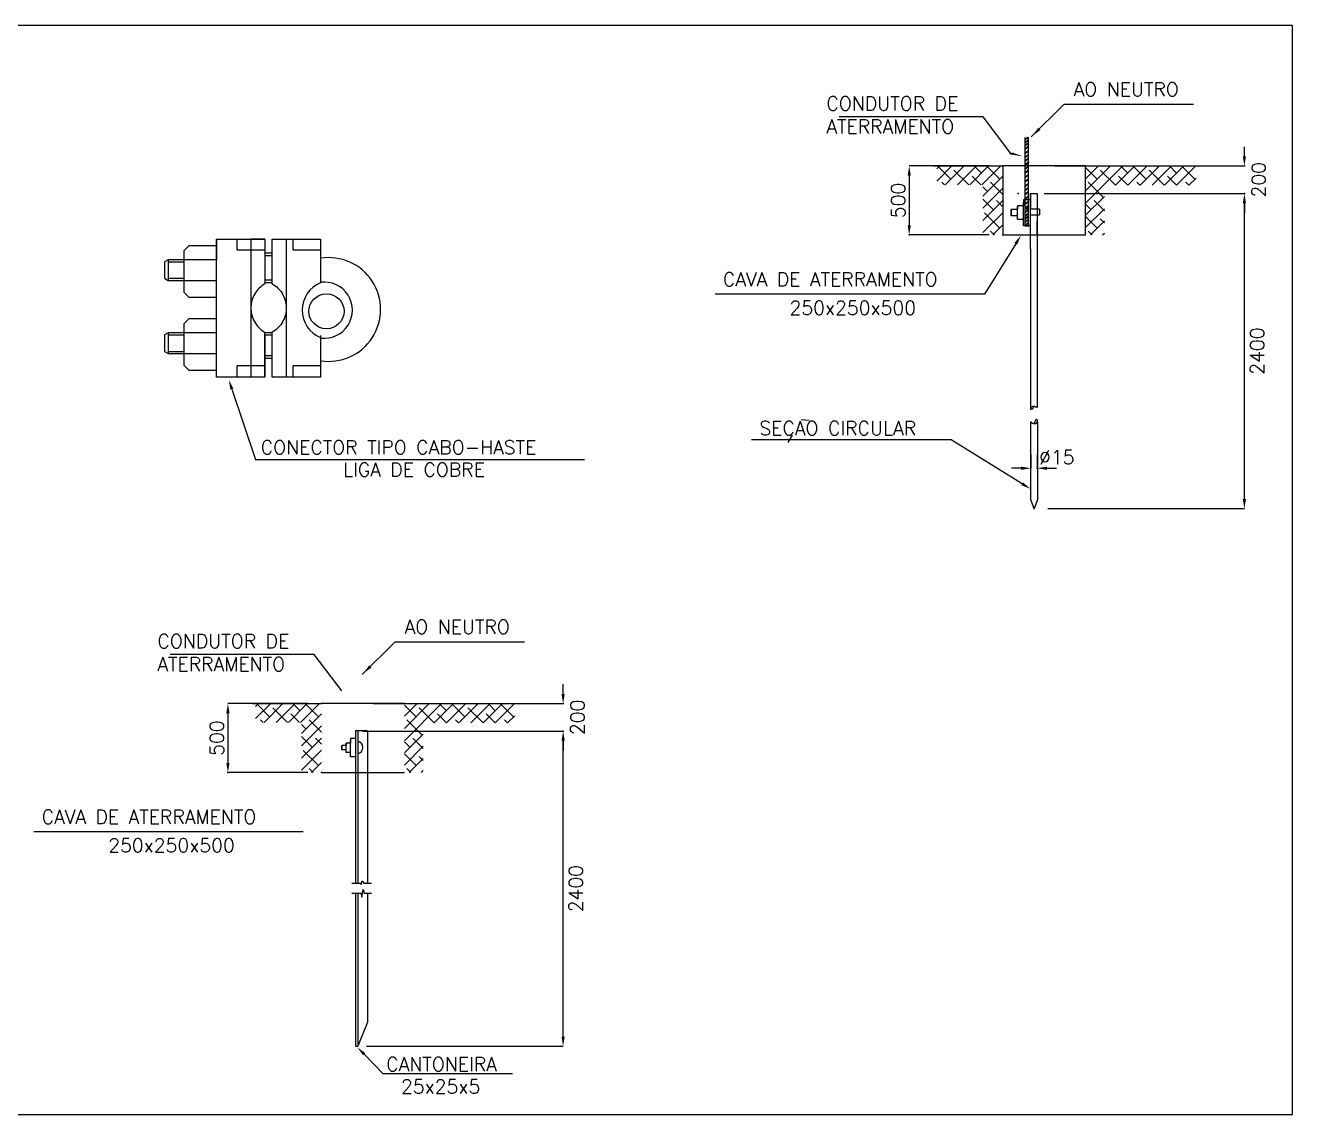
# Model space of a CAD drawing. Extents: x 0 to 0.321, y 0 to 0.158.
# Drawn here: x 0.1378 to 0.3215, y 0 to 0.1579 of the extents above; entities that cross this region are included whole.
import ezdxf
from ezdxf.enums import TextEntityAlignment as Align

# ---------------------------------------------------------------- set-up
doc = ezdxf.new("R2010")
doc.units = 0
doc.header["$LTSCALE"] = 250
doc.header["$MEASUREMENT"] = 0
doc.linetypes.add('DASHED', pattern=[0.75, 0.5, -0.25])
doc.layers.get('0').update_dxf_attribs({"linetype": 'CONTINUOUS'})
doc.layers.add('PARA-RAIOS', color=7, linetype='CONTINUOUS')
doc.styles.add('ROMANS', font='ROMANS.shx', dxfattribs={"height": 100})

# ---------------------------------------------------------------- blocks, each defined once
blk = doc.blocks.new('*X0')
at = {"color": 0}
for p, q in [((2108.208702155242, 428.8300968371913), (2217.474125312213, 538.0955199941629)), ((2108.208702155242, 517.2184444855097), (2129.085777663895, 538.0955199941629)), ((2209.70869120796, 441.9417382415928), (2113.55490945539, 538.0955199941629)), ((2169.005129253809, 401.2381762874399), (2305.862472960532, 538.0955199941629)), ((2338.800600810432, 401.2381762874399), (2231.80577812004, 508.2329989778312)), ((2257.393476902127, 401.2381762874399), (2394.25082060885, 538.0955199941629)), ((2298.097038856279, 530.3300858899112), (2290.331604752027, 538.0955199941629)), ((2345.781824550445, 401.2381762874399), (2482.639168257168, 538.0955199941629)), ((2427.18894845875, 401.2381762874399), (2364.388299592517, 464.0388251536723)), ((2430.679560328756, 486.1359120657517), (2378.719952400345, 538.0955199941626)), ((2434.170172198764, 401.2381762874399), (2571.027515905487, 538.0955199941629)), ((2441.302242942083, 319.9818993824409), (2585.867054464315, 464.5467109046726)), ((2563.262081801234, 441.9417382415925), (2467.108300048664, 538.0955199941626)), ((2585.867054464315, 507.72511322683), (2585.359168713314, 508.2329989778313)), ((3185.867054464315, 445.8282773664438), (3278.134297092034, 538.0955199941628)), ((3185.867054464315, 534.2166250147623), (3189.745949443716, 538.0955199941628)), ((3185.867054464315, 357.4399297181254), (3366.522644740353, 538.0955199941628)), ((3185.867054464315, 269.0515820698069), (3454.910992388671, 538.0955199941628)), ((3270.368862987782, 441.9417382415924), (3185.867054464316, 526.443546765059)), ((3402.710333390676, 397.9886154870166), (3292.465949899861, 508.2329989778315)), ((3358.7572106361, 530.3300858899111), (3350.991776531849, 538.0955199941628)), ((3403.192435529843, 397.9886154870166), (3543.29934003699, 538.0955199941628)), ((3491.098681038995, 397.9886154870166), (3425.048471372339, 464.0388251536723)), ((3491.339732108578, 486.1359120657519), (3439.380124180167, 538.0955199941628)), ((3491.580783178162, 397.9886154870166), (3631.687687685308, 538.0955199941628)), ((3623.922253581055, 441.9417382415924), (3527.768471828485, 538.0955199941625)), ((3579.96913082648, 397.9886154870166), (3720.076035333627, 538.0955199941628)), ((3756.26372398395, 397.9886154870166), (3646.019340493135, 508.2329989778312)), ((3668.357478474798, 397.9886154870166), (3808.464382981945, 538.0955199941628)), ((3712.310601229374, 530.3300858899111), (3704.545167125123, 538.0955199941628)), ((3756.745826123117, 397.9886154870166), (3896.852730630264, 538.0955199941628)), ((3844.652071632268, 397.9886154870166), (3778.601861965613, 464.0388251536723)), ((3844.893122701851, 486.1359120657526), (3792.933514773441, 538.0955199941628)), ((3845.134173771436, 397.9886154870166), (3985.241078278582, 538.0955199941628)), ((3977.475644174329, 441.9417382415926), (3881.321862421759, 538.0955199941628)), ((2162.023905513794, 401.2381762874399), (2143.417430471722, 419.8446513295125)), ((2474.873734152916, 353.5533905932743), (2441.302242942083, 387.1248818041066)), ((2441.302242942083, 231.5935517341225), (2585.867054464315, 376.1583632563542)), ((2585.867054464315, 330.9484179301931), (2496.970821064995, 419.8446513295128)), ((3314.563036811941, 309.3592167691148), (3204.077602251543, 419.8446513295128)), ((3579.487028687313, 397.9886154870166), (3557.630992844816, 419.8446513295131)), ((3933.040419280587, 397.9886154870166), (3911.18438343809, 419.8446513295137)), ((3933.522521419754, 397.9886154870166), (3985.867054464316, 450.3331485315781)), ((2519.067907977075, 220.9708691207964), (2441.302242942083, 298.7365341557882)), ((2441.302242942083, 143.2052040858044), (2585.867054464315, 287.770015608036)), ((2585.867054464315, 242.560070281875), (2541.164994889155, 287.2621298570355)), ((3185.867054464315, 180.6632344214885), (3322.122392750977, 316.9185727081502)), ((3322.122392750977, 213.4115131817605), (3248.271776075702, 287.2621298570352)), ((2441.302242942083, 54.81685643748589), (2585.867054464315, 199.3816679597176)), ((2563.262081801234, 88.38834764831898), (2452.776647240836, 198.873782208717)), ((3226.174689163623, 220.9708691207963), (3185.867054464315, 261.2785038201037)), ((3185.867054464315, 92.27488677317001), (3322.122392750977, 228.5302250598317)), ((2512.969254147079, 38.09551999416283), (2585.867054464315, 110.9933203113992)), ((2585.867054464315, 154.1717226335565), (2585.359168713314, 154.6796083845575)), ((3270.368862987782, 88.38834764831876), (3185.867054464315, 172.8901561717853)), ((3220.076035333626, 38.09551999416283), (3322.122392750977, 140.1418774115133)), ((3322.122392750977, 125.0231655334421), (3292.465949899861, 154.6796083845575)), ((2525.166561807072, 38.09551999416283), (2496.970821064996, 66.29126073623898)), ((3232.273342993619, 38.09551999416283), (3204.077602251543, 66.29126073623915)), ((3308.464382981945, 38.09551999416283), (3322.122392750977, 51.75352976319482))]:
    blk.add_line(p, q, dxfattribs=at)

msp = doc.modelspace()

# ---------------------------------------------------------------- linework, layer by layer
at = {"layer": 'PARA-RAIOS', "color": 1}
for p, q in [((0.2836074413786679, 0.1417674856631286), (0.2883601547869106, 0.1465170369061989)), ((0.2883601547869106, 0.1465170369061989), (0.2897601547869106, 0.1465170369061989)), ((0.2897601547869106, 0.1465170369061989), (0.3070952881202438, 0.1465170369061989)), ((0.2766444506647355, 0.1446805022755324), (0.255739959684412, 0.1446805022755324)), ((0.2575189495649688, 0.1446805022755324), (0.2575171495649687, 0.1446805022755324)), ((0.2806282063183677, 0.1393723620828172), (0.2766444506647355, 0.1446805022755324)), ((0.2813594930291903, 0.1262742097027469), (0.2768154030359937, 0.11896901501208)), ((0.2768154030359937, 0.1189690150120801), (0.2377630566746856, 0.11896901501208)), ((0.1677397710909144, 0.1051957948447762), (0.1711447588759019, 0.09498762575627562)), ((0.2705912895918864, 0.09784886509978723), (0.2430466095380511, 0.09784886509978723)), ((0.2719912895918865, 0.09784886509978723), (0.2705912895918864, 0.09784886509978723)), ((0.282287190283718, 0.09146965372799896), (0.2719912895918865, 0.09784886509978723)), ((0.1711447588759019, 0.09498762575627562), (0.2188596168623791, 0.09498762575627562)), ((0.2053917129094023, 0.09498762575627562), (0.2053935129094023, 0.09498762575627562)), ((0.1866450403595917, 0.06382547657509624), (0.1913977537678344, 0.06857502781816648)), ((0.1913977537678344, 0.06857502781816648), (0.1927977537678344, 0.06857502781816648)), ((0.1927977537678344, 0.06857502781816648), (0.2101328871011678, 0.06857502781816648)), ((0.1796820496456593, 0.06673849318750003), (0.1587775586653358, 0.06673849318750003)), ((0.1836658052992916, 0.06143035299478484), (0.1796820496456593, 0.06673849318750003)), ((0.1780740121363607, 0.04102700592404769), (0.1390216657750526, 0.04102700592404769)), ((0.1869071828448395, 0.008766759215917923), (0.1896239168941593, 0.005991501099752931)), ((0.1896239168941593, 0.00599150109975291), (0.2084328509687634, 0.00599150109975291)), ((0.1988230461262492, 0.00599150109975291), (0.1988248461262491, 0.00599150109975291))]:
    msp.add_line(p, q, dxfattribs=at)
at = {"layer": 'PARA-RAIOS'}
for p, q in [((0.2826977536843056, 0.141384997357082), (0.2830349762114016, 0.1417034393730576)), ((0.2826977536843056, 0.1412776636421245), (0.2832114810747097, 0.1417034393730576)), ((0.2826977536843056, 0.128889057780295), (0.2826977536843056, 0.1416982226070951)), ((0.2832104610259714, 0.128889057780295), (0.2832104610259714, 0.1416982226070951)), ((0.2826977536843056, 0.1409657882233891), (0.2832114810747097, 0.1413915639543222)), ((0.2826977536843056, 0.1408584545084317), (0.2832114810747097, 0.1412842302393647)), ((0.2826977536843056, 0.1405465793109801), (0.2832114810747097, 0.1409723550419132)), ((0.2826977536843056, 0.1404392455960227), (0.2832114810747097, 0.1408650213269557)), ((0.2826977536843056, 0.1400342125674351), (0.2832114810747097, 0.1404599882983682)), ((0.2826977536843056, 0.1399268788524777), (0.2832114810747097, 0.1403526545834107)), ((0.2826977536843056, 0.1394286884353218), (0.2832114810747097, 0.1398544641662548)), ((0.2826977536843056, 0.1393213547203643), (0.2832114810747097, 0.1397471304512974)), ((0.2826977536843056, 0.1388231643032084), (0.2832114810747097, 0.1392489400341415)), ((0.2826977536843056, 0.138715830588251), (0.2832114810747097, 0.139141606319184)), ((0.2826977536843056, 0.1383107977809473), (0.2832114810747097, 0.1387365735118803)), ((0.2826977536843056, 0.1382034640659898), (0.2832114810747097, 0.1386292397969228)), ((0.2826977536843056, 0.1377518523431181), (0.2832114810747097, 0.1381776280740512)), ((0.2826977536843056, 0.1376445186281606), (0.2832114810747097, 0.1380702943590937)), ((0.2694769794041073, 0.1375462745919218), (0.2794769794041073, 0.1375462745919218)), ((0.2794769794041073, 0.1375462745919218), (0.2794769794041073, 0.1275462745919217)), ((0.2914769794041072, 0.1375462745919218), (0.2794769794041073, 0.1375462745919218)), ((0.2826977536843056, 0.1371463282110048), (0.2832114810747097, 0.1375721039419378)), ((0.2826977536843056, 0.1370389944960473), (0.2832114810747097, 0.1374647702269803)), ((0.2826977536843056, 0.1365873827731756), (0.2832114810747097, 0.1370131585041086)), ((0.2826977536843056, 0.1364800490582181), (0.2832114810747097, 0.1369058247891512)), ((0.2826977536843056, 0.135935279946778), (0.2832114810747097, 0.1363610556777111)), ((0.2826977536843056, 0.1358279462318206), (0.2832114810747097, 0.1362537219627536)), ((0.2914769794041072, 0.1375462745919218), (0.3074769794041072, 0.1375462745919218)), ((0.2914769794041072, 0.1275462745919217), (0.2914769794041072, 0.1375462745919218)), ((0.2826977536843056, 0.1353297555933809), (0.2832114810747097, 0.1357555313243139)), ((0.2826977536843056, 0.1352224218784234), (0.2832114810747097, 0.1356481976093565)), ((0.2826977536843056, 0.1346310738514153), (0.2832114810747097, 0.1350568495823484)), ((0.2826977536843056, 0.1345237401364579), (0.2832114810747097, 0.134949515867391)), ((0.2826977536843056, 0.13407212863487), (0.2832114810747097, 0.1344979043658031)), ((0.2826977536843056, 0.1339647949199126), (0.2832114810747097, 0.1343905706508456)), ((0.2833812850378858, 0.1326584501067511), (0.2824812850378858, 0.1326584501067511)), ((0.2824812850378859, 0.1326584501067511), (0.2824812850378858, 0.1317584501067511)), ((0.2824812850378858, 0.1293400558937354), (0.2824812850378858, 0.1322512316835051)), ((0.2826977536843056, 0.1334666045027567), (0.2832114810747097, 0.1338923802336897)), ((0.2826977536843056, 0.1333592707877992), (0.2832114810747097, 0.1337850465187322)), ((0.2826977536843056, 0.1328145014550753), (0.2832114810747097, 0.1332402771860084)), ((0.2826977536843056, 0.1327071677401179), (0.2832114810747097, 0.1331329434710509)), ((0.2826977536843056, 0.1320692410188256), (0.2832114810747097, 0.1324950167497587)), ((0.2826977536843056, 0.1319619073038682), (0.2832114810747097, 0.1323876830348012)), ((0.2834769794041072, 0.1255462745919217), (0.2834769794041072, 0.1335462745919218)), ((0.2834769794041072, 0.1335462745919218), (0.2834769794041072, 0.1315462745919218)), ((0.2834769794041072, 0.1335462745919218), (0.2844769794041073, 0.1335462745919218)), ((0.2844769794041073, 0.1335462745919218), (0.2844769794041073, 0.1025164159870418)), ((0.2806812850378858, 0.1303300558937354), (0.2806812850378858, 0.1312300558937353)), ((0.2806812850378858, 0.1312184501067511), (0.2806812850378858, 0.1303184501067511)), ((0.2815812850378858, 0.1312184501067511), (0.2806812850378858, 0.1312184501067511)), ((0.2815812850378858, 0.1317584501067511), (0.2815812850378858, 0.1312184501067511)), ((0.2824812850378858, 0.1317584501067511), (0.2815812850378858, 0.1317584501067511)), ((0.2815812850378858, 0.1303300558937354), (0.2815812850378858, 0.1317422604191074)), ((0.2826977536843056, 0.1314637166654285), (0.2832114810747097, 0.1318894923963615)), ((0.2826977536843056, 0.131356382950471), (0.2832114810747097, 0.1317821586814041)), ((0.2826977536843056, 0.1308581925333151), (0.2832114810747097, 0.1312839682642482)), ((0.2826977536843056, 0.1307508588183577), (0.2832114810747097, 0.1311766345492907)), ((0.2826977536843056, 0.1303458260110539), (0.2832114810747097, 0.130771601741987)), ((0.2826977536843056, 0.1302384922960965), (0.2832114810747097, 0.1306642680270295)), ((0.2830097916234357, 0.1309315528723158), (0.2830097916234357, 0.1317644153068849)), ((0.2847887815039924, 0.131279559066569), (0.2834923554423124, 0.131279559066569)), ((0.2834923554423124, 0.1304466966319999), (0.2847887815039924, 0.1304466966319999)), ((0.2847887815039924, 0.131279559066569), (0.2847887815039924, 0.1304466966319999)), ((0.2815812850378858, 0.1303300558937354), (0.2806812850378858, 0.1303300558937354)), ((0.2815812850378858, 0.1297900558937354), (0.2815812850378858, 0.1303300558937354)), ((0.2824812850378858, 0.1297900558937354), (0.2815812850378858, 0.1297900558937354)), ((0.2824812850378858, 0.1288900558937354), (0.2824812850378858, 0.1297900558937354)), ((0.2833812850378858, 0.1288900558937354), (0.2824812850378858, 0.1288900558937354)), ((0.2826977533789019, 0.128889057780295), (0.2832104610259714, 0.128889057780295)), ((0.2826977536843056, 0.1299266168773611), (0.2832114810747097, 0.1303523926082941)), ((0.2826977536843056, 0.1298192831624037), (0.2832114810747097, 0.1302450588933367)), ((0.2826977536843056, 0.1294257263550822), (0.2832114810747097, 0.1298515020860153)), ((0.2826977536843056, 0.1293422446013691), (0.2832114810747097, 0.1297680203323021)), ((0.2826977536843056, 0.1289844654039884), (0.2832114810747097, 0.1294102411349214)), ((0.2826977536843056, 0.128889057780295), (0.2832114810747097, 0.129314833511228)), ((0.2844769794041073, 0.1275462745919217), (0.2844769794041073, 0.1295462745919218)), ((0.1655030996294807, 0.1269498917173628), (0.1725030996294807, 0.1269498917173628)), ((0.1655030996294807, 0.1069498917173628), (0.1655030996294807, 0.1269498917173628)), ((0.1655030996294807, 0.1269498917173628), (0.1655030996294807, 0.1259498917173628)), ((0.1655030996294807, 0.1269498917173628), (0.1655030996294807, 0.1239498917173628)), ((0.1685030996294807, 0.1253498917173628), (0.1685030996294807, 0.1269498917173628)), ((0.1725030996294807, 0.1269498917173628), (0.1705030996294807, 0.1269498917173628)), ((0.1725030996294807, 0.1269498917173628), (0.1725030996294807, 0.1210283336077704)), ((0.1725030996294807, 0.1269498917173628), (0.1725030996294807, 0.1253498917173628)), ((0.1725030996294807, 0.1269498917173628), (0.1725030996294807, 0.1249498917173628)), ((0.1725030996294807, 0.1269498917173628), (0.1725030996294807, 0.1204498917173628)), ((0.173601897505465, 0.1269498917173628), (0.1806018975054651, 0.1269498917173628)), ((0.173601897505465, 0.1269498917173628), (0.1756018975054651, 0.1269498917173628)), ((0.173601897505465, 0.120456498926756), (0.173601897505465, 0.1269498917173628)), ((0.176601897505465, 0.1253498917173628), (0.176601897505465, 0.1269498917173628)), ((0.1806018975054651, 0.1269498917173628), (0.1806018975054651, 0.1210283336077704)), ((0.2794769794041073, 0.1275462745919217), (0.2834769794041072, 0.1275462745919217)), ((0.2794769794041073, 0.1275462745919217), (0.2914769794041072, 0.1275462745919217)), ((0.1615030996294807, 0.1259498917173628), (0.1607959928482942, 0.1252427849361762)), ((0.1607959928482942, 0.1252427849361762), (0.1607959928482942, 0.1192427849361762)), ((0.1655030996294807, 0.1259498917173628), (0.1615030996294807, 0.1259498917173628)), ((0.1725030996294807, 0.1253498917173628), (0.1685030996294807, 0.1253498917173628)), ((0.1725030996294807, 0.1249498917173628), (0.1735030996294807, 0.1249498917173628)), ((0.1806018975054651, 0.1253498917173628), (0.176601897505465, 0.1253498917173628)), ((0.2834769794041072, 0.1255462745919217), (0.2834769794041072, 0.1025164159870418)), ((0.1585030996294807, 0.1239498917173628), (0.1579936349549838, 0.1236430526689018)), ((0.1579936349549838, 0.1236430526689018), (0.1579936349549838, 0.1212583154041269)), ((0.1655030996294807, 0.1239498917173628), (0.1585030996294807, 0.1239498917173628)), ((0.1585030996294807, 0.1239498917173628), (0.1585030996294807, 0.1209498917173628)), ((0.1585174623861421, 0.1236430527156232), (0.1607959928482942, 0.1236430527156232)), ((0.1725030996294807, 0.1245843828932136), (0.1735030996294807, 0.1245843828932136)), ((0.1579936349549838, 0.1212583154041269), (0.1585030996294807, 0.1209498917173628)), ((0.1585174623861421, 0.1212583154041269), (0.1607959928482942, 0.1212583154041269)), ((0.1585030996294807, 0.1209498917173628), (0.1655030996294807, 0.1209498917173628)), ((0.1725030996294807, 0.121033725732543), (0.1735030996294807, 0.121033725732543)), ((0.1725030996294807, 0.1210283336077704), (0.1725030996294807, 0.1204498917173628)), ((0.1725030996294807, 0.1206682169083939), (0.1735030996294807, 0.1206682169083939)), ((0.1806018975054651, 0.1210283336077704), (0.1806018975054651, 0.1206239168559229)), ((0.1607959928482942, 0.1192427849361762), (0.1615030996294807, 0.1185356781549897)), ((0.1615030996294807, 0.1185356781549897), (0.1655030996294807, 0.1185356781549897)), ((0.1615030996294807, 0.1153639847822845), (0.1607959928482942, 0.1146568780010979)), ((0.1607959928482942, 0.1146568780010979), (0.1607959928482942, 0.1086568780010979)), ((0.1655030996294807, 0.1153639847822845), (0.1615030996294807, 0.1153639847822845)), ((0.1585030996294807, 0.1133639847822844), (0.1579936349549838, 0.1130571457338235)), ((0.1579936349549838, 0.1130571457338235), (0.1579936349549838, 0.1106724084690486)), ((0.1655030996294807, 0.1133639847822844), (0.1585030996294807, 0.1133639847822844)), ((0.1585030996294807, 0.1133639847822844), (0.1585030996294807, 0.1103639847822845)), ((0.1585174623861421, 0.1130571457805449), (0.1607959928482942, 0.1130571457805449)), ((0.1725030996294807, 0.1069498917173628), (0.1725030996294807, 0.1134498917173628)), ((0.1725030996294807, 0.1134102559496302), (0.1735030996294807, 0.1134102559496302)), ((0.1725030996294807, 0.113044747125481), (0.1735030996294807, 0.113044747125481)), ((0.1725030996294807, 0.1129498917173628), (0.1725030996294807, 0.1069498917173628)), ((0.173601897505465, 0.1069498917173628), (0.173601897505465, 0.1134324728000576)), ((0.1806018975054651, 0.1129498917173628), (0.1806018975054651, 0.1069498917173628)), ((0.1806018975054651, 0.112656668957731), (0.1806018975054651, 0.1112054587104672)), ((0.1579936349549838, 0.1106724084690486), (0.1585030996294807, 0.1103639847822845)), ((0.1585030996294807, 0.1103639847822845), (0.1655030996294807, 0.1103639847822845)), ((0.1585174623861421, 0.1106724084690486), (0.1607959928482942, 0.1106724084690486)), ((0.1607959928482942, 0.1086568780010979), (0.1615030996294807, 0.1079497712199114)), ((0.1725030996294807, 0.1085887013168573), (0.1685030996294807, 0.1085887013168573)), ((0.1685030996294807, 0.1069700193885298), (0.1685030996294807, 0.1085700193885298)), ((0.1725030996294807, 0.1100684609982906), (0.1735030996294807, 0.1100684609982906)), ((0.1725030996294807, 0.1097029521741414), (0.1735030996294807, 0.1097029521741414)), ((0.1806018975054651, 0.1085887013168573), (0.176601897505465, 0.1085887013168573)), ((0.176601897505465, 0.1069700193885298), (0.176601897505465, 0.1085700193885298)), ((0.1615030996294807, 0.1079497712199114), (0.1655030996294807, 0.1079497712199114)), ((0.1725030996294807, 0.1069498917173628), (0.1655030996294807, 0.1069498917173628)), ((0.1806018975054651, 0.1069498917173628), (0.173601897505465, 0.1069498917173628)), ((0.2502574967841346, 0.1007763032016908), (0.251398386595456, 0.1006886012595538)), ((0.2835323667866294, 0.08913068036047912), (0.2835323667866294, 0.100473584021918)), ((0.2844852743881167, 0.100473584021918), (0.2844852743881167, 0.08913068036047912)), ((0.2489410847406631, 0.0984960415666237), (0.2483267599175538, 0.09744361269122714)), ((0.284001052206529, 0.08786270729040757), (0.2835323667866294, 0.08913068036047912)), ((0.2844852743881167, 0.08913068036047912), (0.284001052206529, 0.08786270729040757)), ((0.1707355885044743, 0.05960426550388939), (0.1807355885044743, 0.05960426550388939)), ((0.1927355885044743, 0.05960426550388939), (0.1807355885044743, 0.05960426550388939)), ((0.1856514769229813, 0.05567201837457355), (0.1856514769229813, 0.03354636583631795)), ((0.1874112423014614, 0.05567201837457355), (0.1856514769229813, 0.05567201837457355)), ((0.1859816877257095, 0.05567201837457355), (0.1859816877257095, 0.03354636583631795)), ((0.1874112423014614, 0.05567201837457355), (0.1874112423014614, 0.03354636583631795)), ((0.1836612953379036, 0.05288590324862963), (0.1836612953379036, 0.05351590324862962)), ((0.1842912953379036, 0.05350777919774061), (0.1836612953379036, 0.05350777919774061)), ((0.1836612953379036, 0.05350777919774061), (0.1836612953379036, 0.0528777791977406)), ((0.1842912953379036, 0.05388577919774062), (0.1842912953379036, 0.05350777919774061)), ((0.1849212953379036, 0.05388577919774062), (0.1842912953379036, 0.05388577919774062)), ((0.1842912953379036, 0.05288590324862963), (0.1842912953379036, 0.05387444641639002)), ((0.1856182813942585, 0.05451577919774062), (0.1849212953379036, 0.05451577919774062)), ((0.1849212953379036, 0.05451577919774062), (0.1849212953379036, 0.05388577919774062)), ((0.1849212953379036, 0.05219290324862961), (0.1849212953379036, 0.05423072630146843)), ((0.1842912953379036, 0.05288590324862963), (0.1836612953379036, 0.05288590324862963)), ((0.1842912953379036, 0.05250790324862962), (0.1842912953379036, 0.05288590324862963)), ((0.1849212953379036, 0.05250790324862962), (0.1842912953379036, 0.05250790324862962)), ((0.1849212953379036, 0.05187790324862961), (0.1849212953379036, 0.05250790324862962)), ((0.1856182813942585, 0.05187790324862961), (0.1849212953379036, 0.05187790324862961)), ((0.1807355885044743, 0.04960426550388939), (0.1927355885044743, 0.04960426550388939)), ((0.1851409283672792, 0.03354636583631795), (0.1864066766561, 0.03354636583631795)), ((0.1864066766561, 0.03354636583631795), (0.1864981766764685, 0.03334824850124259)), ((0.1864981766764685, 0.03334824850124259), (0.1866354267070213, 0.03389688212115043)), ((0.1866354267070213, 0.03389688212115043), (0.1868641767579426, 0.03354636583631795)), ((0.1868641767579426, 0.03354636583631795), (0.1879774255822284, 0.03354636583631795)), ((0.1851380055733345, 0.0321025182701216), (0.1864101085047469, 0.0321025182701216)), ((0.1856497703939627, 0.03210543929589083), (0.1856497703939627, 0.01339625439128919)), ((0.185991037762329, 0.03210543929589083), (0.185991037762329, 0.01339625439128919)), ((0.1864101085047469, 0.0321025182701216), (0.1865666744280693, 0.03151578444862843)), ((0.1865666744280693, 0.03151578444862843), (0.1867623828998707, 0.03263057846192086)), ((0.1867623828998707, 0.03263057846192086), (0.1869189496773118, 0.0321025182701216)), ((0.1869189496773118, 0.0321025182701216), (0.1879953441369229, 0.0321025182701216)), ((0.1874111432237006, 0.03210543929589083), (0.1874111432237006, 0.01339625439128919)), ((0.1856497703939627, 0.01339625439128919), (0.1856497703939627, 0.009911258997999916)), ((0.185987541854785, 0.01339625439128919), (0.185987541854785, 0.009911258997999916)), ((0.1874111432237006, 0.01339625439128919), (0.185987541854785, 0.009911258997999939)), ((0.1856497703939627, 0.009911258997999916), (0.185987541854785, 0.009911258997999939))]:
    msp.add_line(p, q, dxfattribs=at)
at = {"layer": 'PARA-RAIOS', "color": 1, "linetype": 'ByBlock'}
for p, q in [((0.3144894311395267, 0.1389462745919217), (0.3144894311395267, 0.1403462745919218)), ((0.2774769794041072, 0.1375462745919218), (0.2659053671019225, 0.1375462745919218)), ((0.2659089671019225, 0.1361462745919217), (0.2659089671019225, 0.1289462745919217)), ((0.2869894509065281, 0.1375462745919218), (0.3144930311395267, 0.1375462745919218)), ((0.2854769794041073, 0.1335462745919218), (0.3144930311395267, 0.1335462745919218)), ((0.2854769794041073, 0.1335462745919218), (0.3144930311395267, 0.1335462745919218)), ((0.3144894311395267, 0.08926270729040757), (0.3144894311395267, 0.1321462745919217)), ((0.3144894311395267, 0.1321462745919217), (0.3144894311395267, 0.1307462745919217)), ((0.2774769794041072, 0.1275462745919217), (0.2659053671019225, 0.1275462745919217)), ((0.283534188906483, 0.09572323236877277), (0.283534188906483, 0.09372683236877276)), ((0.2844618322236502, 0.09572323236877277), (0.2844618322236502, 0.09372683236877276)), ((0.282134188906483, 0.09372323236877275), (0.2807341889064831, 0.09372323236877275)), ((0.2858618322236502, 0.09372323236877275), (0.2872618322236502, 0.09372323236877275)), ((0.286001052206529, 0.08786270729040757), (0.3144930311395267, 0.08786270729040757)), ((0.2157480402398938, 0.06100426550388938), (0.2157480402398938, 0.0624042655038894)), ((0.1787355885044743, 0.05960426550388939), (0.1671639762022896, 0.05960426550388939)), ((0.1882480600068952, 0.05960426550388939), (0.2157516402398938, 0.05960426550388939)), ((0.1671675762022896, 0.05820426550388939), (0.1671675762022896, 0.05100426550388939)), ((0.1867355885044743, 0.05560426550388939), (0.2157516402398938, 0.05560426550388939)), ((0.1867355885044743, 0.05560426550388939), (0.2157516402398938, 0.05560426550388939)), ((0.2157480402398938, 0.0113206982023752), (0.2157480402398938, 0.05420426550388939)), ((0.2157480402398938, 0.05420426550388939), (0.2157480402398938, 0.05280426550388939)), ((0.1787355885044743, 0.04960426550388939), (0.1671639762022896, 0.04960426550388939)), ((0.1872596613068961, 0.009920698202375195), (0.2157516402398938, 0.009920698202375195))]:
    msp.add_line(p, q, dxfattribs=at)
at = {"layer": 'PARA-RAIOS', "linetype": 'DASHED'}
for p, q in [((0.1705030996294807, 0.1269498917173628), (0.1705030996294807, 0.1069498917173628)), ((0.1756236298671904, 0.1269498917173628), (0.1756236298671904, 0.1069498917173628))]:
    msp.add_line(p, q, dxfattribs=at)
at = {"layer": 'PARA-RAIOS'}
msp.add_lwpolyline([(0, 0.1579385030850122), (0, 4.440892098500626e-18), (0.3214839148313764, 4.440892098500626e-18), (0.3214839148313764, 0.1579385030850122)], close=True, dxfattribs=at)
for points in [[(0.1725030996294807, 0.1204498917173628, 0.1273052131590411), (0.1710610016350796, 0.1190112259919095, 0.1273052131590405), (0.1704978801854738, 0.1170535998968537, 0.1334146483108263), (0.1710012492481076, 0.1149824667435329, 0.1334146483108256), (0.1724833919443237, 0.1134507272160496)], [(0.173601897505465, 0.120456498926756, -0.1281230168123701), (0.1750552890430426, 0.1190112259919095, -0.1273052131590405), (0.1756184104926484, 0.1170535998968537, -0.1334146483108263), (0.1751150414300146, 0.1149824667435329, -0.1356672335537835), (0.173601897505465, 0.1134324728000576)]]:
    msp.add_lwpolyline(points, format="xyb", dxfattribs=at)
for points in [[(0.2844769794041073, 0.1025164159870418), (0.284400176105562, 0.1025536546084812), (0.2843319323443576, 0.1025843431193779), (0.2842713894674501, 0.1026092093092185), (0.2842176888217958, 0.1026289809674897), (0.2841699717543509, 0.1026443858836782), (0.2841273796120715, 0.1026561518472706), (0.2840890537419139, 0.1026650066477536), (0.2840541354908342, 0.1026716780746137), (0.2840218764409894, 0.1026767827273133), (0.2839919691153392, 0.1026804924452156), (0.2839642162720445, 0.10268286787766), (0.2839384206692656, 0.1026839696739852), (0.2839143850651633, 0.1026838584835304), (0.2838919122178981, 0.1026825949556344), (0.2838708048856307, 0.1026802397396365), (0.2838508658265215, 0.1026768534848754), (0.2838318750402838, 0.1026724917866504), (0.2838135214928402, 0.1026671900241011), (0.2837954713916657, 0.1026609785223272), (0.2837773909442359, 0.1026538876064284), (0.2837589463580253, 0.1026459476015045), (0.2837398038405098, 0.1026371888326552), (0.283719629599164, 0.1026276416249802), (0.2836980898414633, 0.1026173363035793), (0.2836750075563487, 0.1026063031934292), (0.2836508328586252, 0.1025945726190151), (0.2836261726445637, 0.1025821749046993), (0.2836016338104349, 0.1025691403748438), (0.2835778232525097, 0.1025554993538109), (0.283555347867059, 0.1025412821659627), (0.2835348145503537, 0.1025265191356615), (0.2835168301986647, 0.1025112405872695), (0.2835018550415931, 0.1024955071697979), (0.2834897626420626, 0.1024795008308538), (0.2834802798963272, 0.1024634338426937), (0.2834731337006408, 0.1024475184775738), (0.2834680509512574, 0.1024319670077504), (0.283464758544431, 0.1024169917054798), (0.2834629833764155, 0.1024028048430182), (0.283462452343465, 0.1023896186926219), (0.2834629530316303, 0.1023776000396352), (0.2834645157861488, 0.102366733721754), (0.2834672316420552, 0.1023569590897623), (0.2834711916343837, 0.102348215494444), (0.2834764867981688, 0.102340442286583), (0.2834832081684448, 0.1023335788169631), (0.2834914467802463, 0.1023275644363685), (0.2835012936686076, 0.1023223384955828), (0.2835128095235516, 0.1023178605617955), (0.2835259336550555, 0.1023141710678173), (0.2835405750280848, 0.1023113306628641), (0.283556642607605, 0.1023093999961522), (0.2835740453585818, 0.1023084397168976), (0.2835926922459809, 0.1023085104743164), (0.2836124922347676, 0.1023096729176246), (0.2836333542899077, 0.1023119876960383), (0.2836551469167852, 0.102315505350571), (0.2836775767824566, 0.1023202359894253), (0.2837003100943973, 0.1023261796126013), (0.2837230130600824, 0.1023333362200988), (0.2837453518869871, 0.102341705811918), (0.2837669927825864, 0.1023512883880588), (0.2837876019543558, 0.1023620839485212), (0.2838068456097702, 0.1023740924933052), (0.2838244885769134, 0.1023873114953602), (0.2838406901663041, 0.1024017283194327), (0.2838557083090693, 0.1024173278032189), (0.2838698009363361, 0.1024340947844146), (0.283883225979232, 0.1024520141007158), (0.283896241368884, 0.1024710705898186), (0.2839091050364193, 0.1024912490894188), (0.283922074912965, 0.1025125344372126), (0.2839353735271538, 0.1025348154432161), (0.2839490817976401, 0.1025575968067275), (0.2839632452405841, 0.1025802871993648), (0.2839779093721458, 0.1026022952927465), (0.2839931197084851, 0.1026230297584907), (0.284008921765762, 0.1026418992682159), (0.2840253610601364, 0.1026583124935402), (0.2840424831077684, 0.102671678106082)], [(0.2835323667866294, 0.100473584021918), (0.2835621801139693, 0.1004310095357545), (0.2835922033277893, 0.1003949927460798), (0.2836221607961959, 0.1003648134434528), (0.2836517768872949, 0.1003397514184327), (0.2836807759691928, 0.1003190864615785), (0.2837088824099958, 0.1003020983634492), (0.2837358205778101, 0.1002880669146038), (0.2837613148407419, 0.1002762719056014), (0.2837851966165315, 0.1002660899972767), (0.2838077255214551, 0.1002572853315672), (0.2838292682214231, 0.1002497189206859), (0.2838501913823456, 0.1002432517768462), (0.283870861670133, 0.1002377449122611), (0.2838916457506954, 0.1002330593391437), (0.2839129102899432, 0.1002290560697073), (0.2839350219537868, 0.1002255961161649), (0.2839582610098488, 0.1002225720788631), (0.2839825621326036, 0.1002200029106818), (0.2840077735982378, 0.1002179391526346), (0.2840337436829382, 0.1002164313457348), (0.2840603206628915, 0.1002155300309959), (0.2840873528142845, 0.1002152857494311), (0.284114688413304, 0.100215749042054), (0.2841421757361368, 0.1002169704498778), (0.2841696588444286, 0.1002190299961739), (0.2841969649416615, 0.1002221256332447), (0.2842239170167766, 0.1002264847956505), (0.284250338058715, 0.1002323349179516), (0.2842760510564179, 0.1002399034347084), (0.2843008789988263, 0.1002494177804811), (0.2843246448748813, 0.10026110538983), (0.2843471716735241, 0.1002751936973155), (0.2843683161000234, 0.1002918048437608), (0.2843880697249578, 0.1003106397950417), (0.2844064578352338, 0.1003312942232966), (0.2844235057177577, 0.1003533638006643), (0.2844392386594359, 0.1003764441992835), (0.2844536819471746, 0.1004001310912926), (0.2844668608678804, 0.1004240201488305), (0.2844788007084594, 0.1004477070440356), (0.2844895098977111, 0.1004708422016883), (0.2844989294320053, 0.1004932950571352), (0.2845069834496052, 0.1005149897983644), (0.2845135960887741, 0.1005358506133643), (0.2845186914877746, 0.1005558016901229), (0.2845221937848701, 0.1005747672166285), (0.2845240271183235, 0.1005926713808693), (0.2845241156263976, 0.1006094383708335), (0.2845224213782808, 0.1006250260686412), (0.2845190581668612, 0.1006395271329398), (0.2845141777159519, 0.1006530679165088), (0.2845079317493664, 0.1006657747721274), (0.2845004719909178, 0.100677774052575), (0.2844919501644192, 0.100689192110631), (0.284482517993684, 0.1007001552990746), (0.2844723272025255, 0.1007107899706853), (0.2844615042274546, 0.1007211635136859), (0.2844500743557735, 0.1007311074580725), (0.2844380375874822, 0.1007403943692848), (0.2844253939225808, 0.1007487968127627), (0.2844121433610692, 0.1007560873539458), (0.2843982859029475, 0.1007620385582737), (0.2843838215482157, 0.1007664229911862), (0.2843687502968736, 0.100769013218123), (0.2843531058653619, 0.1007696197102429), (0.2843370568358841, 0.1007682045615808), (0.2843208055070838, 0.1007647677718911), (0.2843045541776048, 0.1007593093409277), (0.2842885051460911, 0.100751829268445), (0.2842728607111865, 0.100742327554197), (0.2842578231715349, 0.1007308041979379), (0.2842435948257799, 0.1007172591994218), (0.2842303231833921, 0.1007017304642859), (0.284217936597147, 0.1006844075216992), (0.2842063086306467, 0.1006655178067137), (0.2841953128474932, 0.1006452887543814), (0.2841848228112887, 0.1006239477997542), (0.2841747120856352, 0.1006017223778843), (0.2841648542341347, 0.1005788399238235), (0.2841551228203895, 0.1005555278726239), (0.28414538719363, 0.1005317272601386), (0.2841354998456021, 0.1005062335254253), (0.2841253090536801, 0.1004775557083428), (0.2841146630952384, 0.10044420284875), (0.284103410247651, 0.1004046839865057), (0.2840913987882925, 0.1003575081614686), (0.2840784769945373, 0.1003011844134978), (0.2840644931437594, 0.1002342217824519)]]:
    msp.add_lwpolyline(points, dxfattribs=at)
msp.add_circle((0.1814506328189261, 0.1164829234089766), 0.002543007534389872, dxfattribs=at)
for centre, radius, start, end in [((0.1817768079798961, 0.1167403262519938), 0.007519210645751889, 260.9427801686402, 98.98956018637062), ((0.1822217237490233, 0.1166402929068269), 0.004300360081101411, 112.1277049449687, 247.8722950550313), ((0.1811365133419869, 0.1166408621811315), 0.004074213303300912, 262.4599373870526, 97.5400626129474), ((0.1858113818400645, 0.05324601387385456), 0.0009082472997486148, 280.6587516146743, 79.19246591873879)]:
    msp.add_arc(centre, radius, start, end, dxfattribs=at)
at = {"layer": 'PARA-RAIOS', "color": 0, "linetype": 'ByBlock'}
for p in [(0.2832104610259714, 0.1380311308322376), (0.2794769794041073, 0.1375462745919218), (0.3144894311395267, 0.1375462745919218), (0.2816979895235505, 0.1335462745919218), (0.2816979895235505, 0.1335462745919218), (0.3144894311395267, 0.1335462745919218), (0.2659089671019225, 0.1275462745919217), (0.2794769794041073, 0.1275462745919217), (0.283534188906483, 0.09372323236877275), (0.2844618322236502, 0.09372323236877275), (0.2844618322236502, 0.09372323236877275), (0.284001052206529, 0.08786270729040757), (0.1807355885044743, 0.05960426550388939), (0.2157480402398938, 0.05960426550388939), (0.2157480402398938, 0.05560426550388939), (0.1671675762022896, 0.04960426550388939), (0.1807355885044743, 0.04960426550388939)]:
    msp.add_point(p, dxfattribs=at)
at = {"layer": 'PARA-RAIOS', "color": 1}
for points in [[(0.2849209764413305, 0.1427502735218549), (0.2845911031068934, 0.143080366479982), (0.2837657608997307, 0.141925699997607)], [(0.2808148282463389, 0.139512421714563), (0.2804415843903966, 0.1392323024510714), (0.2823874429473594, 0.1389413310291507)], [(0.2811613632235835, 0.1263974534635411), (0.2815576228347971, 0.1261509659419528), (0.2820989555939554, 0.1274629885363872)], [(0.1675184263911872, 0.1051219641712922), (0.1679611157906417, 0.1052696255182603), (0.1672967870500102, 0.1065238630431396)], [(0.282410083767537, 0.09166800098933436), (0.2821642967998989, 0.0912713064666635), (0.2834772738517305, 0.09073229282508471)], [(0.1879585754222544, 0.06480826443382258), (0.1876287020878172, 0.06513835739194965), (0.1868033598806545, 0.06398369090957463)], [(0.1867404425371456, 0.008603535093207517), (0.1870739231525334, 0.008929983338628395), (0.1859278381085769, 0.009767201062081279)]]:
    msp.add_solid(points, dxfattribs=at)
at = {"layer": 'PARA-RAIOS', "color": 1, "linetype": 'ByBlock'}
for points in [[(0.3142560978061933, 0.1389462745919217), (0.31472276447286, 0.1389462745919217), (0.3144894311395267, 0.1375462745919218)], [(0.2656756337685892, 0.1361462745919217), (0.2661423004352559, 0.1361462745919217), (0.2659089671019225, 0.1375462745919218)], [(0.3142560978061933, 0.1321462745919217), (0.31472276447286, 0.1321462745919217), (0.3144894311395267, 0.1335462745919218)], [(0.3142560978061933, 0.1321462745919217), (0.31472276447286, 0.1321462745919217), (0.3144894311395267, 0.1335462745919218)], [(0.2656756337685892, 0.1289462745919217), (0.2661423004352559, 0.1289462745919217), (0.2659089671019225, 0.1275462745919217)], [(0.282134188906483, 0.0939565657021061), (0.282134188906483, 0.09348989903543943), (0.283534188906483, 0.09372323236877275)], [(0.2858618322236502, 0.0939565657021061), (0.2858618322236502, 0.09348989903543943), (0.2844618322236502, 0.09372323236877275)], [(0.3142560978061933, 0.08926270729040757), (0.31472276447286, 0.08926270729040757), (0.3144894311395267, 0.08786270729040757)], [(0.2155147069065604, 0.06100426550388938), (0.2159813735732271, 0.06100426550388938), (0.2157480402398938, 0.05960426550388939)], [(0.1669342428689563, 0.05820426550388939), (0.1674009095356229, 0.05820426550388939), (0.1671675762022896, 0.05960426550388939)], [(0.2155147069065604, 0.05420426550388939), (0.2159813735732271, 0.05420426550388939), (0.2157480402398938, 0.05560426550388939)], [(0.2155147069065604, 0.05420426550388939), (0.2159813735732271, 0.05420426550388939), (0.2157480402398938, 0.05560426550388939)], [(0.1669342428689563, 0.05100426550388939), (0.1674009095356229, 0.05100426550388939), (0.1671675762022896, 0.04960426550388939)], [(0.2155147069065604, 0.0113206982023752), (0.2159813735732271, 0.0113206982023752), (0.2157480402398938, 0.009920698202375195)]]:
    msp.add_solid(points, dxfattribs=at)

# ---------------------------------------------------------------- block references
at = {"layer": 'PARA-RAIOS', "xscale": 2e-05, "yscale": 2e-05, "zscale": 2e-05}
for p in [(0.2277596383148209, 0.1267843641920385), (0.1290182474151879, 0.04884235510400614)]:
    msp.add_blockref('*X0', p, dxfattribs=at)

# ---------------------------------------------------------------- texts
at = {"layer": 'PARA-RAIOS', "style": 'ROMANS'}
for s, p in [('AO NEUTRO', (0.2897384727392819, 0.1476648712439887)), ('CONDUTOR DE', (0.2539022020073786, 0.1455987694802237)), ('ATERRAMENTO', (0.2539022020073786, 0.1422654361468904)), ('CAVA DE ATERRAMENTO', (0.2389116553755334, 0.12011684934987)), ('250x250x500', (0.2485598819583439, 0.1159846460436238)), ('SECAO CIRCULAR', (0.2441952079334951, 0.09853756561394765)), ('CONECTOR TIPO CABO-HASTE', (0.1719143539243752, 0.0957567083245814)), ('LIGA DE COBRE', (0.1838430686345241, 0.09251861308648616)), ('AO NEUTRO', (0.1927760717202057, 0.06972286215595636)), ('CONDUTOR DE', (0.1569398009883024, 0.06765676039219136)), ('ATERRAMENTO', (0.1569398009883024, 0.06432342705885802)), ('CAVA DE ATERRAMENTO', (0.1401702644759004, 0.04217484026183757)), ('250x250x500', (0.149818491058711, 0.03804263695559138)), ('CANTONEIRA', (0.1901167271141975, 0.006319822539630367)), ('25x25x5', (0.1922522389218145, 0.003081727301535138))]:
    msp.add_text(s, height=0.002, dxfattribs=at).set_placement(p)
at = {"layer": 'PARA-RAIOS', "color": 1, "linetype": 'ByBlock', "style": 'ROMANS'}
for s, p in [('200', (0.3165649461881899, 0.1355462745919218)), ('500', (0.2643089671019225, 0.1325462745919218)), ('2400', (0.3163352263258587, 0.1107044909411647)), ('200', (0.2178235552885569, 0.05760426550388939)), ('500', (0.1655675762022896, 0.05460426550388939)), ('2400', (0.2175938354262258, 0.03276248185313228))]:
    msp.add_text(s, height=0.002, rotation=90, dxfattribs=at).set_placement(p, align=Align.MIDDLE_CENTER)
msp.add_text('%%c15', height=0.002, dxfattribs=at).set_placement((0.2872991860509945, 0.09532323236877276), align=Align.MIDDLE_CENTER)

doc.saveas('drawing.dxf')
